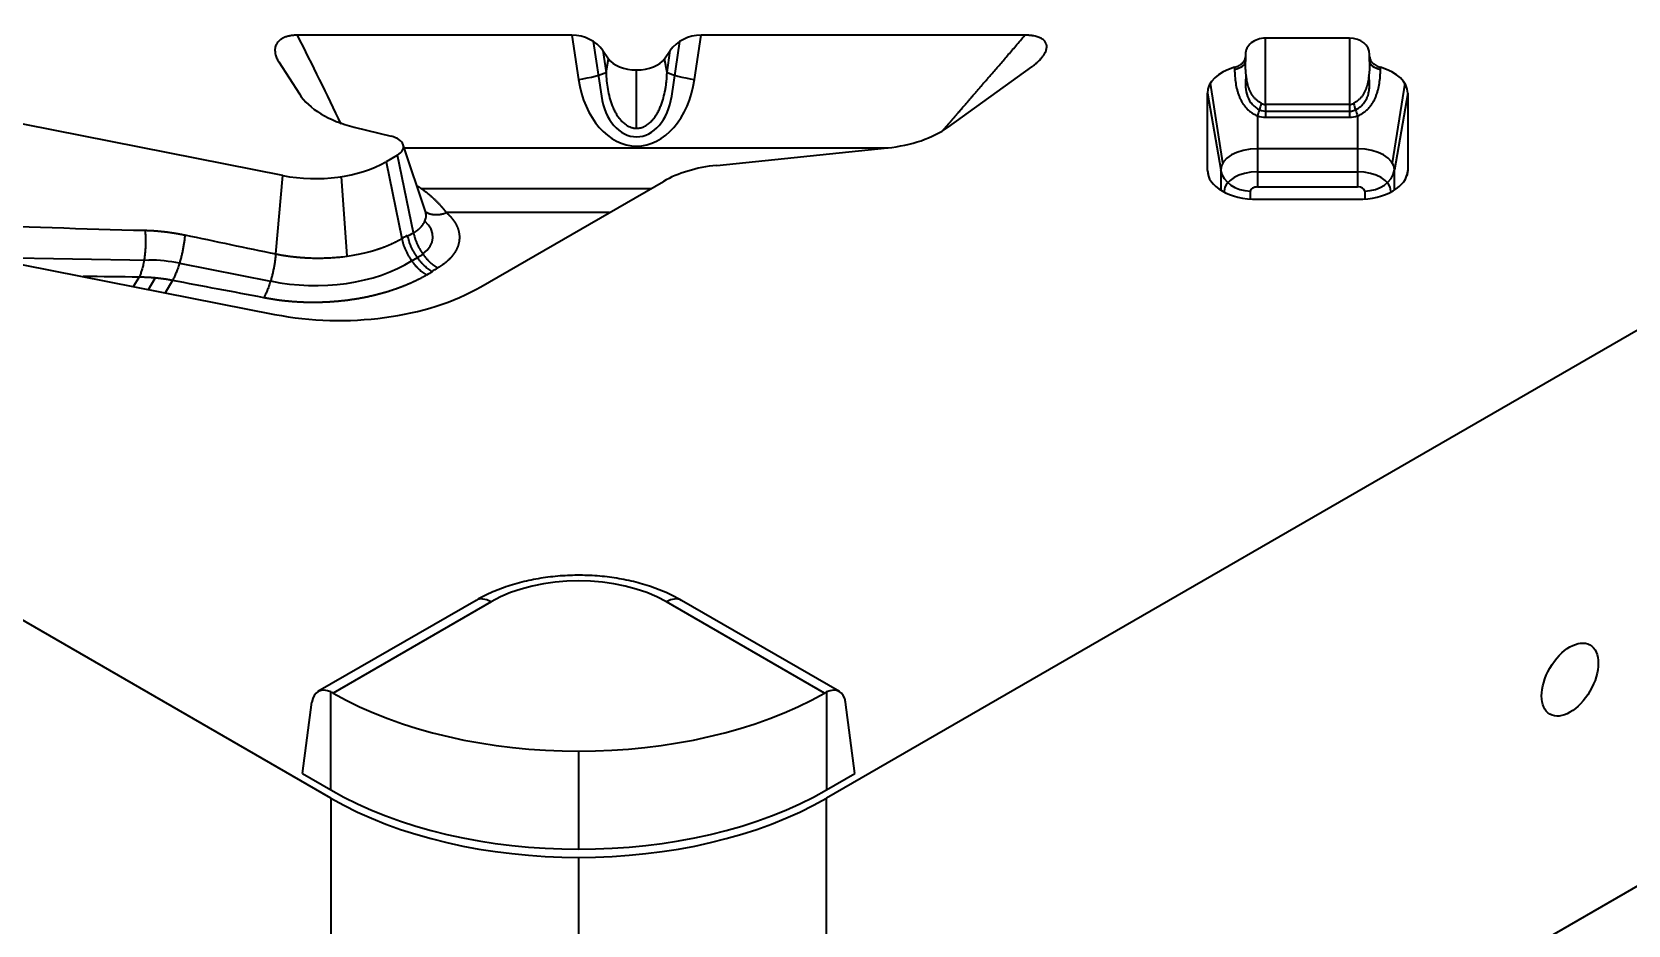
# Model space of a CAD drawing. Header units: millimetres. Extents: x 2742 to 8552, y -10326 to 2528.
# Drawn here: x 4228.6 to 4308.3, y -3780.8 to -3736.2 of the extents above; entities that cross this region are included whole.
import ezdxf

# ---------------------------------------------------------------- set-up
doc = ezdxf.new("R2010")
doc.units = ezdxf.units.MM
doc.layers.add('core', color=7, linetype='Continuous', lineweight=20)

msp = doc.modelspace()

# ---------------------------------------------------------------- linework, layer by layer
at = {"layer": 'core', "color": 7, "linetype": 'Continuous', "lineweight": 35}
for p, q in [((4342.526, -3731.605), (4268.279, -3774.471)), ((4255.567, -3736.359), (4241.844, -3736.359)), ((4255.567, -3736.359), (4255.895, -3738.57)), ((4261.689, -3738.57), (4262.016, -3736.359)), ((4278.188, -3736.359), (4262.016, -3736.359)), ((4290.198, -3739.822), (4290.198, -3736.503)), ((4294.398, -3736.503), (4290.198, -3736.503)), ((4294.398, -3736.503), (4294.398, -3739.822)), ((4256.63, -3736.669), (4257.036, -3739.41)), ((4257.106, -3737.119), (4257.268, -3738.215)), ((4257.106, -3737.119), (4257.397, -3737.544)), ((4260.186, -3737.544), (4260.477, -3737.119)), ((4260.315, -3738.215), (4260.477, -3737.119)), ((4260.547, -3739.41), (4260.953, -3736.669)), ((4240.929, -3737.688), (4241.958, -3739.294)), ((4257.268, -3738.215), (4257.397, -3737.544)), ((4258.792, -3741.008), (4258.792, -3738.091)), ((4260.315, -3738.215), (4260.186, -3737.544)), ((4274.35, -3740.948), (4278.525, -3737.936)), ((4289.198, -3737.32), (4289.198, -3737.67)), ((4289.198, -3737.32), (4289.198, -3737.442)), ((4295.398, -3737.67), (4295.398, -3737.32)), ((4295.398, -3737.442), (4295.398, -3737.32)), ((4288.07, -3742.729), (4287.447, -3738.755)), ((4297.149, -3738.755), (4296.527, -3742.729)), ((4241.129, -3743.369), (4220.452, -3739.291)), ((4287.298, -3739.246), (4287.96, -3743.09)), ((4287.298, -3743.114), (4287.298, -3739.246)), ((4297.298, -3739.246), (4296.636, -3743.09)), ((4297.298, -3739.246), (4297.298, -3743.114)), ((4289.798, -3740.39), (4289.798, -3742.029)), ((4294.398, -3739.822), (4290.198, -3739.822)), ((4290.198, -3739.822), (4290.198, -3740.45)), ((4290.198, -3740.152), (4294.398, -3740.152)), ((4290.198, -3740.45), (4294.398, -3740.45)), ((4294.398, -3739.822), (4294.398, -3740.45)), ((4294.798, -3740.39), (4294.798, -3742.029)), ((4244.685, -3740.948), (4246.543, -3741.406)), ((4248.25, -3745.17), (4247.133, -3741.827)), ((4247.185, -3741.984), (4271.354, -3741.984)), ((4262.795, -3742.861), (4271.32, -3741.987)), ((4289.798, -3742.029), (4289.798, -3743.941)), ((4294.798, -3742.029), (4289.798, -3742.029)), ((4294.798, -3742.029), (4294.798, -3743.941)), ((4246.858, -3742.345), (4246.281, -3742.678)), ((4246.281, -3742.678), (4247.067, -3746.52)), ((4247.652, -3746.227), (4246.858, -3742.345)), ((4240.777, -3747.286), (4241.129, -3743.369)), ((4244.04, -3743.425), (4244.325, -3747.398)), ((4251.021, -3748.923), (4260.133, -3743.662)), ((4287.298, -3743.114), (4287.347, -3743.398)), ((4287.96, -3743.09), (4287.96, -3744.093)), ((4289.798, -3743.188), (4294.798, -3743.188)), ((4296.636, -3744.093), (4296.636, -3743.09)), ((4297.298, -3743.114), (4297.249, -3743.398)), ((4259.505, -3744.025), (4248.058, -3744.025)), ((4288.141, -3744.195), (4288.141, -3744.141)), ((4289.445, -3744.543), (4289.445, -3744.145)), ((4289.798, -3743.941), (4294.798, -3743.941)), ((4295.151, -3744.145), (4295.151, -3744.543)), ((4296.455, -3744.141), (4296.455, -3744.195)), ((4257.433, -3745.221), (4249.294, -3745.221)), ((4294.798, -3744.558), (4289.798, -3744.558)), ((4224.257, -3747.057), (4240.717, -3750.304)), ((4226.233, -3747.447), (4234.444, -3747.591)), ((4247.563, -3747.632), (4247.851, -3747.466)), ((4247.844, -3747.47), (4248.132, -3747.303)), ((4233.672, -3748.914), (4233.948, -3748.448)), ((4235.969, -3747.741), (4240.516, -3748.638)), ((4234.421, -3749.062), (4234.761, -3748.489)), ((4235.614, -3748.61), (4235.249, -3749.225)), ((4243.531, -3774.471), (4216.728, -3758.997)), ((4268.279, -3802.232), (4342.526, -3759.366)), ((4250.779, -3764.592), (4242.885, -3769.149)), ((4251.529, -3764.666), (4243.635, -3769.223)), ((4268.175, -3769.223), (4260.281, -3764.666)), ((4268.925, -3769.149), (4261.031, -3764.592)), ((4243.531, -3774.063), (4243.531, -3769.169)), ((4268.279, -3769.169), (4268.279, -3774.063)), ((4242.116, -3773.246), (4242.584, -3769.672)), ((4269.694, -3773.246), (4269.226, -3769.672)), ((4255.905, -3777.022), (4255.905, -3772.123)), ((4242.116, -3773.246), (4243.531, -3774.063)), ((4268.279, -3774.063), (4269.694, -3773.246)), ((4243.531, -3774.471), (4243.531, -3802.232)), ((4268.279, -3802.232), (4268.279, -3774.471)), ((4255.905, -3805.191), (4255.905, -3777.43))]:
    msp.add_line(p, q, dxfattribs=at)
for centre, major_axis, ratio, start_param, end_param in [((4255.786, -3737.584), (-1.495, 0.434), 0.766083, 3.892452, 5.074413), ((4261.797, -3737.584), (1.495, 0.434), 0.766083, 1.208772, 2.390734), ((4290.198, -3737.32), (1, 0), 0.816497, 1.570796, 3.141593), ((4294.398, -3737.32), (1, 0), 0.816497, 0, 1.570796), ((4258.792, -3737.225), (-1.5, 0), 0.57735, 0.376951, 2.764642), ((4289.798, -3739.246), (2.5, 0), 0.57735, 2.04701, 3.141593), ((4288.198, -3737.67), (1, 0), 0.442564, 5.185909, 6.283185), ((4296.398, -3737.67), (-1, 0), 0.442564, 0, 1.097276), ((4294.798, -3739.246), (2.5, 0), 0.57735, 0, 1.094583), ((4255.895, -3738.316), (1.484, 0.22), 0.167332, 4.687635, 5.869596), ((4258.792, -3737.71), (0, 4.191), 0.706198, 1.777331, 4.505854), ((4261.689, -3738.316), (-1.484, 0.22), 0.167332, 0.413589, 1.59555), ((4246.647, -3738.293), (-5, 0), 0.57735, 0.35431, 1.167344), ((4258.792, -3738.897), (0, 2.538), 0.706198, 1.774065, 4.50912), ((4289.798, -3739.932), (0.289, 0.957), 0.147144, 4.258353, 4.930479), ((4290.198, -3737.496), (0, 2.954), 0.677032, 2.940235, 3.141593), ((4290.198, -3738.675), (0, 1.477), 0.677032, 2.739728, 3.141593), ((4290.198, -3737.037), (0, 2.785), 0.35907, 2.940235, 3.141593), ((4294.398, -3737.037), (0, 2.785), 0.35907, 3.141593, 3.342951), ((4294.398, -3738.675), (0, 1.477), 0.677032, 3.141593, 3.529751), ((4294.398, -3737.496), (0, 2.954), 0.677032, 3.141593, 3.342951), ((4294.798, -3739.932), (-0.289, 0.957), 0.147144, 1.352707, 2.024832), ((4270.446, -3739.145), (-5, 0), 0.57735, 1.74642, 2.466848), ((4246.151, -3741.937), (1, 0), 0.57735, 5.497787, 7.45053), ((4289.798, -3743.09), (-1.838, 0), 0.57735, 4.712389, 6.283185), ((4294.798, -3743.09), (-1.838, 0), 0.57735, 3.141593, 4.712389), ((4242.745, -3740.637), (5, 0), 0.57735, 4.383216, 5.497787), ((4263.669, -3745.703), (5, 0), 0.57735, 1.74642, 2.356194), ((4289.798, -3743.114), (2.5, 0), 0.57735, 3.141593, 4.712389), ((4289.445, -3742.92), (1.5, 0), 0.816497, 3.281219, 4.712389), ((4289.798, -3744.145), (1.657, 0), 0.57735, 1.570796, 3.138199), ((4294.798, -3743.114), (2.5, 0), 0.57735, 4.712389, 6.283185), ((4294.798, -3744.145), (1.657, 0), 0.57735, 0.003394, 1.570796), ((4295.151, -3742.92), (1.5, 0), 0.816497, 4.712389, 6.143559), ((4289.798, -3744.145), (0.353, 0), 0.57735, 1.570796, 3.141593), ((4294.798, -3744.145), (0.353, 0), 0.57735, 0, 1.570796), ((4246.151, -3746.427), (2.474, 0), 0.57735, 5.636957, 6.859025), ((4235.245, -3757.398), (-5.998, 8.189), 0.900118, 5.523887, 5.684525), ((4242.745, -3745.128), (6.474, 0), 0.57735, 4.360838, 5.550791), ((4243.95, -3744.84), (-10, 0), 0.57735, 1.241623, 2.356194), ((4255.905, -3767.293), (6.25, 0), 0.588643, 0.795083, 2.346509), ((4251.529, -3765.891), (0.75, -1.299), 0.57735, 2.356194, 3.141572), ((4260.281, -3765.891), (-0.75, -1.299), 0.57735, 3.141614, 3.926991), ((4243.635, -3770.448), (0.75, -1.299), 0.57735, 2.454469, 3.787364), ((4268.175, -3770.448), (0.75, 1.299), 0.57735, 5.637413, 6.970309), ((4255.905, -3762.019), (-17.5, 0), 0.57735, 0.793808, 2.347784), ((4255.905, -3766.918), (17.5, 0), 0.57735, 3.926991, 5.497787), ((4255.905, -3767.326), (-17.5, 0), 0.57735, 0.785398, 2.356194)]:
    msp.add_ellipse(centre, major_axis=major_axis, ratio=ratio, start_param=start_param, end_param=end_param, dxfattribs=at)
msp.add_ellipse((4305.402, -3768.551), major_axis=(-1, -1.732), ratio=0.57735, dxfattribs=at)
for points, degree, knots in [([(4241.844, -3736.359), (4241.783, -3736.359), (4241.723, -3736.361), (4241.632, -3736.369), (4241.587, -3736.374), (4241.542, -3736.38), (4241.512, -3736.385), (4241.497, -3736.388), (4241.423, -3736.402), (4241.367, -3736.416), (4241.286, -3736.442), (4241.259, -3736.451), (4241.221, -3736.466), (4241.208, -3736.471), (4241.183, -3736.482), (4241.171, -3736.488), (4241.112, -3736.516), (4241.068, -3736.541), (4241.019, -3736.576), (4241.01, -3736.583), (4240.991, -3736.597), (4240.982, -3736.604), (4240.955, -3736.627), (4240.939, -3736.642), (4240.893, -3736.688), (4240.867, -3736.72), (4240.833, -3736.77), (4240.823, -3736.787), (4240.809, -3736.812), (4240.804, -3736.821), (4240.796, -3736.838), (4240.792, -3736.847), (4240.773, -3736.89), (4240.762, -3736.925), (4240.745, -3736.995), (4240.74, -3737.031), (4240.737, -3737.076), (4240.737, -3737.085), (4240.736, -3737.102), (4240.736, -3737.111), (4240.736, -3737.138), (4240.737, -3737.156), (4240.741, -3737.209), (4240.746, -3737.244), (4240.761, -3737.314), (4240.77, -3737.348), (4240.792, -3737.417), (4240.805, -3737.452), (4240.85, -3737.554), (4240.886, -3737.621), (4240.929, -3737.688)], 3, [0, 0, 0, 0, 0.0625, 0.0625, 0.09375, 0.109375, 0.109375, 0.125, 0.125, 0.1875, 0.1875, 0.21875, 0.21875, 0.234375, 0.234375, 0.25, 0.25, 0.3125, 0.3125, 0.328125, 0.328125, 0.34375, 0.34375, 0.375, 0.375, 0.4375, 0.4375, 0.46875, 0.46875, 0.484375, 0.484375, 0.5, 0.5, 0.5625, 0.5625, 0.625, 0.625, 0.640625, 0.640625, 0.65625, 0.65625, 0.6875, 0.6875, 0.75, 0.75, 0.8125, 0.8125, 0.875, 0.875, 1, 1, 1, 1]), ([(4274.109, -3741.093), (4274.221, -3740.965), (4274.338, -3740.831), (4274.477, -3740.673), (4274.683, -3740.433), (4274.814, -3740.281), (4275.074, -3739.978), (4275.328, -3739.683), (4275.593, -3739.375), (4276.651, -3738.145), (4278.188, -3736.359)], 2, [0, 0, 0, 0.065457, 0.065457, 0.158911, 0.158911, 0.252366, 0.252366, 0.376971, 0.376971, 1, 1, 1]), ([(4278.525, -3737.936), (4278.531, -3737.931), (4278.547, -3737.919), (4278.577, -3737.898), (4278.616, -3737.868), (4278.669, -3737.826), (4278.728, -3737.778), (4278.814, -3737.704), (4278.909, -3737.615), (4279.017, -3737.498), (4279.107, -3737.384), (4279.177, -3737.273), (4279.224, -3737.177), (4279.255, -3737.092), (4279.272, -3737.013), (4279.279, -3736.941), (4279.275, -3736.875), (4279.262, -3736.812), (4279.238, -3736.75), (4279.203, -3736.689), (4279.153, -3736.63), (4279.092, -3736.576), (4279.02, -3736.528), (4278.938, -3736.486), (4278.846, -3736.449), (4278.744, -3736.419), (4278.667, -3736.402), (4278.622, -3736.394), (4278.611, -3736.392), (4278.6, -3736.39), (4278.589, -3736.388), (4278.577, -3736.386), (4278.566, -3736.385), (4278.554, -3736.383), (4278.543, -3736.381), (4278.531, -3736.38), (4278.519, -3736.378), (4278.507, -3736.377), (4278.495, -3736.375), (4278.483, -3736.374), (4278.47, -3736.373), (4278.458, -3736.371), (4278.445, -3736.37), (4278.433, -3736.369), (4278.42, -3736.368), (4278.407, -3736.367), (4278.394, -3736.366), (4278.381, -3736.365), (4278.368, -3736.364), (4278.355, -3736.364), (4278.341, -3736.363), (4278.328, -3736.362), (4278.314, -3736.361), (4278.301, -3736.361), (4278.287, -3736.36), (4278.273, -3736.36), (4278.259, -3736.36), (4278.245, -3736.359), (4278.231, -3736.359), (4278.217, -3736.359), (4278.203, -3736.359), (4278.193, -3736.359), (4278.188, -3736.359)], 3, [0, 0, 0, 0, 0.008584, 0.021817, 0.03973, 0.062365, 0.097087, 0.124455, 0.191786, 0.24841, 0.314611, 0.373385, 0.418199, 0.459914, 0.498567, 0.532228, 0.564167, 0.594482, 0.623288, 0.655818, 0.687379, 0.718257, 0.74876, 0.778694, 0.809491, 0.841386, 0.874588, 0.877763, 0.88096, 0.884182, 0.887427, 0.890695, 0.893988, 0.897304, 0.900644, 0.904008, 0.907396, 0.910808, 0.914244, 0.917705, 0.921189, 0.924698, 0.928231, 0.931788, 0.93537, 0.938976, 0.942606, 0.946261, 0.94994, 0.953643, 0.957372, 0.961124, 0.964901, 0.968703, 0.972529, 0.97638, 0.980255, 0.984155, 0.988079, 0.992028, 0.996002, 1, 1, 1, 1]), ([(4288.652, -3737.963), (4288.694, -3737.95), (4288.733, -3737.937), (4288.808, -3737.906), (4288.844, -3737.889), (4288.886, -3737.866), (4288.894, -3737.862), (4288.911, -3737.852), (4288.919, -3737.847), (4288.942, -3737.833), (4288.958, -3737.823), (4289.001, -3737.791), (4289.027, -3737.77), (4289.063, -3737.736), (4289.074, -3737.724), (4289.09, -3737.706), (4289.095, -3737.7), (4289.105, -3737.688), (4289.11, -3737.682), (4289.133, -3737.651), (4289.148, -3737.626), (4289.173, -3737.575), (4289.182, -3737.549), (4289.19, -3737.516), (4289.192, -3737.509), (4289.194, -3737.496), (4289.195, -3737.489), (4289.197, -3737.469), (4289.198, -3737.455), (4289.198, -3737.442)], 3, [0, 0, 0, 0, 0.125, 0.125, 0.25, 0.25, 0.28125, 0.28125, 0.3125, 0.3125, 0.375, 0.375, 0.5, 0.5, 0.5625, 0.5625, 0.59375, 0.59375, 0.625, 0.625, 0.75, 0.75, 0.875, 0.875, 0.90625, 0.90625, 0.9375, 0.9375, 1, 1, 1, 1]), ([(4288.654, -3738.064), (4288.657, -3738.182), (4288.662, -3738.298), (4288.681, -3738.527), (4288.694, -3738.641), (4288.728, -3738.864), (4288.75, -3738.974), (4288.791, -3739.137), (4288.806, -3739.191), (4288.839, -3739.297), (4288.857, -3739.35), (4288.897, -3739.453), (4288.919, -3739.503), (4288.966, -3739.603), (4288.992, -3739.651), (4289.033, -3739.723), (4289.048, -3739.747), (4289.071, -3739.782), (4289.078, -3739.793), (4289.094, -3739.816), (4289.102, -3739.828), (4289.143, -3739.884), (4289.178, -3739.928), (4289.253, -3740.012), (4289.293, -3740.053), (4289.378, -3740.131), (4289.424, -3740.168), (4289.522, -3740.239), (4289.574, -3740.273), (4289.682, -3740.335), (4289.739, -3740.364), (4289.798, -3740.39)], 3, [0, 0, 0, 0, 0.125, 0.125, 0.25, 0.25, 0.375, 0.375, 0.4375, 0.4375, 0.5, 0.5, 0.5625, 0.5625, 0.625, 0.625, 0.65625, 0.65625, 0.671875, 0.671875, 0.6875, 0.6875, 0.75, 0.75, 0.8125, 0.8125, 0.875, 0.875, 0.9375, 0.9375, 1, 1, 1, 1]), ([(4289.998, -3739.766), (4289.953, -3739.741), (4289.91, -3739.714), (4289.849, -3739.67), (4289.818, -3739.648), (4289.789, -3739.624), (4289.77, -3739.609), (4289.76, -3739.6), (4289.713, -3739.559), (4289.678, -3739.525), (4289.614, -3739.453), (4289.584, -3739.416), (4289.528, -3739.337), (4289.502, -3739.297), (4289.467, -3739.233), (4289.456, -3739.212), (4289.435, -3739.168), (4289.425, -3739.146), (4289.396, -3739.08), (4289.379, -3739.035), (4289.347, -3738.944), (4289.333, -3738.897), (4289.314, -3738.826), (4289.308, -3738.803), (4289.297, -3738.755), (4289.292, -3738.731), (4289.277, -3738.659), (4289.268, -3738.61), (4289.244, -3738.465), (4289.232, -3738.367), (4289.214, -3738.17), (4289.208, -3738.071), (4289.2, -3737.871), (4289.198, -3737.771), (4289.198, -3737.67)], 3, [0, 0, 0, 0, 0.0625, 0.0625, 0.09375, 0.109375, 0.109375, 0.125, 0.125, 0.1875, 0.1875, 0.25, 0.25, 0.3125, 0.3125, 0.34375, 0.34375, 0.375, 0.375, 0.4375, 0.4375, 0.5, 0.5, 0.53125, 0.53125, 0.5625, 0.5625, 0.625, 0.625, 0.75, 0.75, 0.875, 0.875, 1, 1, 1, 1]), ([(4295.398, -3737.67), (4295.398, -3737.771), (4295.396, -3737.872), (4295.388, -3738.072), (4295.382, -3738.171), (4295.364, -3738.368), (4295.352, -3738.467), (4295.328, -3738.612), (4295.319, -3738.661), (4295.304, -3738.733), (4295.299, -3738.757), (4295.288, -3738.805), (4295.282, -3738.828), (4295.263, -3738.899), (4295.249, -3738.945), (4295.217, -3739.037), (4295.2, -3739.082), (4295.171, -3739.148), (4295.161, -3739.17), (4295.139, -3739.214), (4295.128, -3739.235), (4295.093, -3739.298), (4295.068, -3739.339), (4295.012, -3739.417), (4294.982, -3739.454), (4294.941, -3739.499), (4294.933, -3739.508), (4294.916, -3739.526), (4294.907, -3739.535), (4294.881, -3739.561), (4294.862, -3739.577), (4294.807, -3739.626), (4294.768, -3739.657), (4294.686, -3739.714), (4294.643, -3739.741), (4294.598, -3739.766)], 3, [0, 0, 0, 0, 0.125, 0.125, 0.25, 0.25, 0.375, 0.375, 0.4375, 0.4375, 0.46875, 0.46875, 0.5, 0.5, 0.5625, 0.5625, 0.625, 0.625, 0.65625, 0.65625, 0.6875, 0.6875, 0.75, 0.75, 0.8125, 0.8125, 0.828125, 0.828125, 0.84375, 0.84375, 0.875, 0.875, 0.9375, 0.9375, 1, 1, 1, 1]), ([(4294.798, -3740.39), (4294.858, -3740.364), (4294.914, -3740.335), (4295.021, -3740.273), (4295.072, -3740.24), (4295.145, -3740.188), (4295.169, -3740.17), (4295.215, -3740.132), (4295.237, -3740.113), (4295.302, -3740.054), (4295.342, -3740.014), (4295.417, -3739.929), (4295.452, -3739.886), (4295.501, -3739.818), (4295.525, -3739.784), (4295.547, -3739.749), (4295.561, -3739.725), (4295.569, -3739.713), (4295.604, -3739.653), (4295.629, -3739.605), (4295.677, -3739.505), (4295.698, -3739.455), (4295.738, -3739.352), (4295.756, -3739.3), (4295.781, -3739.22), (4295.789, -3739.193), (4295.805, -3739.139), (4295.812, -3739.112), (4295.846, -3738.977), (4295.868, -3738.866), (4295.903, -3738.642), (4295.915, -3738.528), (4295.934, -3738.298), (4295.94, -3738.182), (4295.942, -3738.064)], 3, [0, 0, 0, 0, 0.0625, 0.0625, 0.125, 0.125, 0.15625, 0.15625, 0.1875, 0.1875, 0.25, 0.25, 0.3125, 0.3125, 0.34375, 0.359375, 0.359375, 0.375, 0.375, 0.4375, 0.4375, 0.5, 0.5, 0.5625, 0.5625, 0.59375, 0.59375, 0.625, 0.625, 0.75, 0.75, 0.875, 0.875, 1, 1, 1, 1]), ([(4295.398, -3737.442), (4295.398, -3737.469), (4295.401, -3737.496), (4295.414, -3737.548), (4295.423, -3737.574), (4295.442, -3737.613), (4295.448, -3737.626), (4295.464, -3737.651), (4295.472, -3737.663), (4295.5, -3737.7), (4295.521, -3737.724), (4295.556, -3737.758), (4295.569, -3737.769), (4295.595, -3737.791), (4295.609, -3737.802), (4295.653, -3737.833), (4295.685, -3737.852), (4295.752, -3737.889), (4295.787, -3737.906), (4295.844, -3737.929), (4295.863, -3737.936), (4295.903, -3737.95), (4295.924, -3737.957), (4295.944, -3737.963)], 3, [0, 0, 0, 0, 0.125, 0.125, 0.25, 0.25, 0.3125, 0.3125, 0.375, 0.375, 0.5, 0.5, 0.5625, 0.5625, 0.625, 0.625, 0.75, 0.75, 0.875, 0.875, 0.9375, 0.9375, 1, 1, 1, 1]), ([(4257.268, -3738.215), (4257.272, -3738.358), (4257.281, -3738.501), (4257.308, -3738.784), (4257.327, -3738.925), (4257.377, -3739.204), (4257.408, -3739.343), (4257.464, -3739.549), (4257.485, -3739.617), (4257.53, -3739.753), (4257.555, -3739.821), (4257.588, -3739.905), (4257.595, -3739.922), (4257.609, -3739.955), (4257.631, -3740.005), (4257.654, -3740.054), (4257.701, -3740.151), (4257.734, -3740.215), (4257.807, -3740.339), (4257.846, -3740.399), (4257.91, -3740.486), (4257.932, -3740.515), (4257.966, -3740.557), (4257.978, -3740.571), (4258.002, -3740.599), (4258.014, -3740.612), (4258.076, -3740.679), (4258.128, -3740.729), (4258.213, -3740.798), (4258.242, -3740.819), (4258.28, -3740.845), (4258.288, -3740.85), (4258.303, -3740.86), (4258.327, -3740.874), (4258.35, -3740.887), (4258.398, -3740.913), (4258.431, -3740.929), (4258.497, -3740.956), (4258.531, -3740.967), (4258.584, -3740.982), (4258.602, -3740.986), (4258.629, -3740.992), (4258.638, -3740.994), (4258.656, -3740.997), (4258.701, -3741.004), (4258.782, -3741.01), (4258.854, -3741.006), (4258.908, -3741), (4258.926, -3740.997), (4258.953, -3740.992), (4258.962, -3740.99), (4258.98, -3740.986), (4259.025, -3740.976), (4259.068, -3740.962), (4259.136, -3740.936), (4259.169, -3740.921), (4259.218, -3740.896), (4259.234, -3740.887), (4259.266, -3740.869), (4259.281, -3740.859), (4259.327, -3740.829), (4259.356, -3740.808), (4259.442, -3740.741), (4259.495, -3740.692), (4259.557, -3740.626), (4259.57, -3740.612), (4259.594, -3740.585), (4259.629, -3740.543), (4259.663, -3740.501), (4259.727, -3740.413), (4259.767, -3740.353), (4259.841, -3740.229), (4259.875, -3740.166), (4259.923, -3740.068), (4259.939, -3740.035), (4259.968, -3739.969), (4259.982, -3739.936), (4260.023, -3739.835), (4260.048, -3739.768), (4260.094, -3739.632), (4260.115, -3739.563), (4260.173, -3739.356), (4260.204, -3739.216), (4260.236, -3739.039), (4260.242, -3739.004), (4260.253, -3738.933), (4260.258, -3738.897), (4260.273, -3738.79), (4260.281, -3738.718), (4260.303, -3738.503), (4260.311, -3738.359), (4260.315, -3738.215)], 3, [0, 0, 0, 0, 0.0625, 0.0625, 0.125, 0.125, 0.1875, 0.1875, 0.21875, 0.21875, 0.25, 0.25, 0.257812, 0.257812, 0.265625, 0.28125, 0.28125, 0.3125, 0.3125, 0.34375, 0.34375, 0.359375, 0.359375, 0.367187, 0.367187, 0.375, 0.375, 0.40625, 0.40625, 0.421875, 0.421875, 0.425781, 0.425781, 0.429687, 0.4375, 0.4375, 0.453125, 0.453125, 0.46875, 0.46875, 0.476562, 0.476562, 0.480469, 0.480469, 0.484375, 0.5, 0.515625, 0.515625, 0.523437, 0.523437, 0.527344, 0.527344, 0.53125, 0.546875, 0.546875, 0.5625, 0.5625, 0.570312, 0.570312, 0.578125, 0.578125, 0.59375, 0.59375, 0.625, 0.625, 0.632812, 0.632812, 0.640625, 0.65625, 0.65625, 0.6875, 0.6875, 0.71875, 0.71875, 0.734375, 0.734375, 0.75, 0.75, 0.78125, 0.78125, 0.8125, 0.8125, 0.875, 0.875, 0.890625, 0.890625, 0.90625, 0.90625, 0.9375, 0.9375, 1, 1, 1, 1]), ([(4289.235, -3738.384), (4289.209, -3738.533), (4289.196, -3738.684), (4289.201, -3738.993), (4289.22, -3739.15), (4289.307, -3739.456), (4289.373, -3739.6), (4289.521, -3739.795), (4289.577, -3739.855), (4289.692, -3739.955), (4289.748, -3739.997), (4289.807, -3740.035)], 3, [0, 0, 0, 0, 0.240156, 0.240156, 0.502172, 0.502172, 0.764188, 0.764188, 0.895196, 0.895196, 1, 1, 1, 1]), ([(4294.777, -3740.042), (4294.862, -3739.99), (4294.939, -3739.93), (4295.066, -3739.805), (4295.119, -3739.741), (4295.209, -3739.608), (4295.246, -3739.538), (4295.308, -3739.391), (4295.332, -3739.315), (4295.368, -3739.161), (4295.381, -3739.082), (4295.404, -3738.844), (4295.4, -3738.679), (4295.375, -3738.473), (4295.369, -3738.428), (4295.361, -3738.384)], 3, [0, 0, 0, 0, 0.147259, 0.147259, 0.277528, 0.277528, 0.407798, 0.407798, 0.538068, 0.538068, 0.668338, 0.668338, 0.928877, 0.928877, 1, 1, 1, 1]), ([(4247.85, -3743.888), (4247.855, -3743.891), (4247.872, -3743.901), (4247.899, -3743.919), (4247.931, -3743.939), (4247.963, -3743.96), (4247.995, -3743.982), (4248.027, -3744.003), (4248.058, -3744.025), (4248.09, -3744.048), (4248.151, -3744.092), (4248.242, -3744.159), (4248.358, -3744.251), (4248.471, -3744.346), (4248.58, -3744.443), (4248.686, -3744.541), (4248.786, -3744.639), (4248.883, -3744.738), (4248.948, -3744.808), (4248.985, -3744.85), (4248.997, -3744.862), (4249.008, -3744.875), (4249.019, -3744.888), (4249.03, -3744.9), (4249.042, -3744.913), (4249.053, -3744.926), (4249.064, -3744.938), (4249.075, -3744.951), (4249.085, -3744.963), (4249.096, -3744.976), (4249.107, -3744.988), (4249.117, -3745.001), (4249.128, -3745.013), (4249.138, -3745.026), (4249.148, -3745.038), (4249.159, -3745.051), (4249.169, -3745.063), (4249.179, -3745.075), (4249.189, -3745.088), (4249.199, -3745.1), (4249.209, -3745.112), (4249.218, -3745.124), (4249.228, -3745.136), (4249.238, -3745.149), (4249.247, -3745.161), (4249.257, -3745.173), (4249.266, -3745.185), (4249.275, -3745.197), (4249.285, -3745.209), (4249.291, -3745.217), (4249.294, -3745.221)], 3, [0, 0, 0, 0, 0.008754, 0.025797, 0.042899, 0.060061, 0.077285, 0.094573, 0.111927, 0.129349, 0.14684, 0.215386, 0.284507, 0.354304, 0.424877, 0.49547, 0.566424, 0.63783, 0.709775, 0.719073, 0.728374, 0.737678, 0.746985, 0.756294, 0.765607, 0.774923, 0.784243, 0.793567, 0.802895, 0.812226, 0.821562, 0.830903, 0.840248, 0.849598, 0.858953, 0.868313, 0.877679, 0.88705, 0.896426, 0.905809, 0.915198, 0.924593, 0.933995, 0.943403, 0.952818, 0.962239, 0.971668, 0.981105, 0.990549, 1, 1, 1, 1]), ([(4247.652, -3746.227), (4247.66, -3746.223), (4247.675, -3746.214), (4247.698, -3746.2), (4247.721, -3746.186), (4247.743, -3746.172), (4247.766, -3746.157), (4247.788, -3746.142), (4247.81, -3746.127), (4247.832, -3746.111), (4247.854, -3746.095), (4247.875, -3746.078), (4247.897, -3746.061), (4247.918, -3746.044), (4247.938, -3746.026), (4247.959, -3746.008), (4247.978, -3745.99), (4247.998, -3745.971), (4248.017, -3745.952), (4248.036, -3745.932), (4248.054, -3745.912), (4248.082, -3745.881), (4248.119, -3745.835), (4248.165, -3745.769), (4248.209, -3745.691), (4248.247, -3745.601), (4248.275, -3745.495), (4248.286, -3745.382), (4248.277, -3745.271), (4248.259, -3745.199), (4248.248, -3745.164), (4248.246, -3745.16)], 3, [0, 0, 0, 0, 0.015687, 0.031568, 0.047644, 0.063916, 0.080383, 0.097045, 0.113903, 0.130956, 0.148205, 0.16565, 0.18329, 0.201127, 0.21916, 0.237389, 0.255815, 0.274437, 0.293256, 0.312272, 0.331485, 0.350895, 0.402405, 0.463298, 0.533584, 0.613277, 0.702391, 0.812377, 0.907769, 0.988532, 1, 1, 1, 1]), ([(4234.249, -3746.104), (4234.723, -3746.113), (4235.245, -3746.176), (4235.712, -3746.233), (4236.24, -3746.337)], 2, [0, 0, 0, 0.5, 0.5, 1, 1, 1]), ([(4240.777, -3747.286), (4240.794, -3747.289), (4240.828, -3747.296), (4240.88, -3747.305), (4240.932, -3747.315), (4240.985, -3747.325), (4241.039, -3747.334), (4241.093, -3747.343), (4241.148, -3747.352), (4241.204, -3747.361), (4241.26, -3747.37), (4241.317, -3747.378), (4241.374, -3747.386), (4241.432, -3747.394), (4241.491, -3747.402), (4241.55, -3747.409), (4241.609, -3747.416), (4241.67, -3747.423), (4241.731, -3747.43), (4241.792, -3747.436), (4241.854, -3747.442), (4241.917, -3747.448), (4241.98, -3747.454), (4242.044, -3747.459), (4242.108, -3747.464), (4242.173, -3747.468), (4242.238, -3747.472), (4242.304, -3747.476), (4242.371, -3747.479), (4242.473, -3747.484), (4242.618, -3747.489), (4242.815, -3747.493), (4243.034, -3747.492), (4243.276, -3747.487), (4243.541, -3747.475), (4243.827, -3747.455), (4244.164, -3747.421), (4244.528, -3747.37), (4244.894, -3747.305), (4245.209, -3747.235), (4245.476, -3747.167), (4245.647, -3747.118), (4245.738, -3747.09), (4245.767, -3747.081), (4245.795, -3747.072), (4245.823, -3747.063), (4245.85, -3747.054), (4245.878, -3747.045), (4245.905, -3747.036), (4245.933, -3747.027), (4245.96, -3747.017), (4245.986, -3747.008), (4246.013, -3746.999), (4246.04, -3746.99), (4246.066, -3746.98), (4246.092, -3746.971), (4246.118, -3746.961), (4246.144, -3746.952), (4246.169, -3746.942), (4246.195, -3746.932), (4246.22, -3746.923), (4246.245, -3746.913), (4246.27, -3746.903), (4246.294, -3746.893), (4246.319, -3746.883), (4246.343, -3746.873), (4246.367, -3746.863), (4246.391, -3746.853), (4246.415, -3746.843), (4246.439, -3746.833), (4246.462, -3746.823), (4246.485, -3746.813), (4246.508, -3746.803), (4246.531, -3746.793), (4246.554, -3746.783), (4246.577, -3746.772), (4246.599, -3746.762), (4246.621, -3746.752), (4246.643, -3746.742), (4246.665, -3746.731), (4246.687, -3746.721), (4246.708, -3746.71), (4246.73, -3746.7), (4246.751, -3746.69), (4246.772, -3746.679), (4246.793, -3746.669), (4246.813, -3746.658), (4246.834, -3746.648), (4246.854, -3746.637), (4246.874, -3746.627), (4246.894, -3746.616), (4246.914, -3746.605), (4246.934, -3746.595), (4246.953, -3746.584), (4246.973, -3746.574), (4246.992, -3746.563), (4247.011, -3746.552), (4247.03, -3746.542), (4247.048, -3746.531), (4247.061, -3746.524), (4247.067, -3746.52)], 3, [0, 0, 0, 0, 0.007957, 0.015985, 0.024084, 0.032254, 0.040494, 0.048805, 0.057187, 0.06564, 0.074164, 0.082759, 0.091424, 0.10016, 0.108968, 0.117846, 0.126795, 0.135815, 0.144906, 0.154068, 0.163301, 0.172605, 0.181981, 0.191427, 0.200944, 0.210533, 0.220192, 0.229923, 0.239725, 0.249598, 0.27508, 0.303962, 0.336247, 0.371936, 0.411031, 0.453534, 0.499447, 0.562787, 0.619479, 0.669516, 0.712891, 0.749599, 0.754387, 0.759158, 0.763912, 0.76865, 0.773371, 0.778076, 0.782765, 0.787437, 0.792092, 0.796732, 0.801354, 0.80596, 0.81055, 0.815123, 0.81968, 0.82422, 0.828744, 0.833251, 0.837742, 0.842216, 0.846674, 0.851115, 0.85554, 0.859948, 0.86434, 0.868715, 0.873074, 0.877416, 0.881742, 0.886051, 0.890343, 0.89462, 0.898879, 0.903122, 0.907349, 0.911559, 0.915753, 0.91993, 0.92409, 0.928234, 0.932362, 0.936473, 0.940567, 0.944645, 0.948707, 0.952752, 0.95678, 0.960792, 0.964787, 0.968766, 0.972728, 0.976673, 0.980603, 0.984515, 0.988411, 0.992291, 0.996154, 1, 1, 1, 1]), ([(4235.614, -3748.61), (4235.595, -3748.606), (4235.557, -3748.599), (4235.5, -3748.588), (4235.441, -3748.578), (4235.381, -3748.568), (4235.32, -3748.558), (4235.257, -3748.548), (4235.193, -3748.539), (4235.128, -3748.53), (4235.061, -3748.521), (4234.993, -3748.513), (4234.924, -3748.505), (4234.853, -3748.497), (4234.778, -3748.49), (4234.698, -3748.483), (4234.614, -3748.476), (4234.531, -3748.47), (4234.447, -3748.465), (4234.38, -3748.461), (4234.329, -3748.459), (4234.294, -3748.457), (4234.26, -3748.456), (4234.225, -3748.455), (4234.19, -3748.453), (4234.155, -3748.452), (4234.121, -3748.451), (4234.086, -3748.45), (4234.052, -3748.45), (4234.017, -3748.449), (4233.982, -3748.448), (4233.959, -3748.448), (4233.948, -3748.448)], 3, [0, 0, 0, 0, 0.033851, 0.068466, 0.103846, 0.13999, 0.176901, 0.214577, 0.25302, 0.292231, 0.332209, 0.372955, 0.414469, 0.456753, 0.499805, 0.549809, 0.599816, 0.649827, 0.699842, 0.74986, 0.770706, 0.791551, 0.812396, 0.833241, 0.854087, 0.874932, 0.895776, 0.916621, 0.937466, 0.958311, 0.979155, 1, 1, 1, 1]), ([(4248.311, -3748.341), (4247.922, -3748.566), (4247.486, -3748.758), (4247.048, -3748.951), (4246.572, -3749.108), (4246.093, -3749.265), (4245.582, -3749.383), (4245.068, -3749.502), (4244.535, -3749.578), (4243.998, -3749.655), (4243.448, -3749.688), (4242.895, -3749.72), (4242.344, -3749.708), (4241.79, -3749.695), (4241.244, -3749.637), (4240.696, -3749.578), (4240.173, -3749.475)], 2, [0, 0, 0, 0.125, 0.125, 0.25, 0.25, 0.375, 0.375, 0.5, 0.5, 0.625, 0.625, 0.75, 0.75, 0.875, 0.875, 1, 1, 1]), ([(4261.031, -3764.592), (4260.892, -3764.512), (4260.489, -3764.295), (4259.775, -3763.988), (4258.875, -3763.703), (4257.93, -3763.497), (4256.955, -3763.37), (4255.966, -3763.325), (4254.976, -3763.361), (4253.999, -3763.477), (4253.05, -3763.673), (4252.142, -3763.949), (4251.386, -3764.263), (4250.948, -3764.494), (4250.779, -3764.592)], 3, [0, 0, 0, 0, 0.049304, 0.139301, 0.228806, 0.317801, 0.406337, 0.494596, 0.582824, 0.671248, 0.760089, 0.849609, 0.940027, 1, 1, 1, 1])]:
    msp.add_open_spline(points, degree=degree, knots=knots, dxfattribs=at)
for points, degree in [([(4241.844, -3736.359), (4242.586, -3737.834), (4243.324, -3739.312), (4244.026, -3740.806)], 3), ([(4288.652, -3737.963), (4288.653, -3737.997), (4288.654, -3738.03), (4288.654, -3738.064)], 3), ([(4289.198, -3737.67), (4289.198, -3737.594), (4289.198, -3737.518), (4289.198, -3737.442)], 3), ([(4295.398, -3737.442), (4295.398, -3737.518), (4295.398, -3737.594), (4295.398, -3737.67)], 3), ([(4295.942, -3738.064), (4295.943, -3738.03), (4295.944, -3737.997), (4295.944, -3737.963)], 3), ([(4248.246, -3745.16), (4248.242, -3745.147), (4248.237, -3745.134), (4248.232, -3745.121)], 3), ([(4249.294, -3745.221), (4249.473, -3745.377), (4249.74, -3745.72), (4249.904, -3746.082), (4249.96, -3746.458), (4249.905, -3746.833), (4249.738, -3747.2), (4249.464, -3747.543), (4249.088, -3747.856), (4248.857, -3747.99)], 2), ([(4224.983, -3745.833), (4228.068, -3745.887), (4231.164, -3746.05), (4234.249, -3746.104)], 3), ([(4236.24, -3746.337), (4237.754, -3746.636), (4239.263, -3746.987), (4240.777, -3747.286)], 3), ([(4247.067, -3746.52), (4247.163, -3746.465), (4247.259, -3746.41), (4247.356, -3746.355)], 3), ([(4247.356, -3746.355), (4247.364, -3746.393)], 1), ([(4247.364, -3746.393), (4247.46, -3746.338), (4247.556, -3746.283), (4247.652, -3746.227)], 3), ([(4233.948, -3748.448), (4233.022, -3748.432), (4232.094, -3748.421), (4231.165, -3748.413)], 3), ([(4248.599, -3748.174), (4248.503, -3748.23), (4248.407, -3748.286), (4248.311, -3748.341)], 3), ([(4248.857, -3747.99), (4248.76, -3748.045), (4248.665, -3748.101), (4248.569, -3748.157)], 3), ([(4248.599, -3748.174), (4248.569, -3748.157)], 1), ([(4240.173, -3749.475), (4238.659, -3749.176), (4237.127, -3748.908), (4235.614, -3748.61)], 3), ([(4243.635, -3769.223), (4243.6, -3769.203), (4243.565, -3769.185), (4243.531, -3769.169)], 3), ([(4268.279, -3769.169), (4268.245, -3769.186), (4268.21, -3769.204), (4268.175, -3769.223)], 3)]:
    msp.add_open_spline(points, degree=degree, dxfattribs=at)
for points, weights in [([(4248.223, -3745.15), (4248.645, -3745.47), (4249.294, -3745.221)], [0.906325745875, 0.865101765009, 1]), ([(4234.249, -3746.104), (4234.386, -3747.59), (4233.948, -3748.448)], [1, 0.792113313309, 1]), ([(4236.24, -3746.337), (4236.111, -3747.769), (4235.614, -3748.61)], [1, 0.793353340291, 1]), ([(4247.067, -3746.52), (4247.323, -3747.771), (4248.311, -3748.341)], [1, 0.793353340291, 1]), ([(4248.569, -3748.156), (4247.628, -3747.588), (4247.364, -3746.393)], [0.99233693858, 0.801016401755, 0.992336938492]), ([(4247.652, -3746.227), (4247.9, -3747.437), (4248.857, -3747.99)], [1, 0.793353340291, 1]), ([(4240.777, -3747.286), (4240.653, -3748.665), (4240.173, -3749.475)], [1, 0.793353340291, 1])]:
    msp.add_rational_spline(points, weights, degree=2, dxfattribs=at)

doc.saveas('drawing.dxf')
